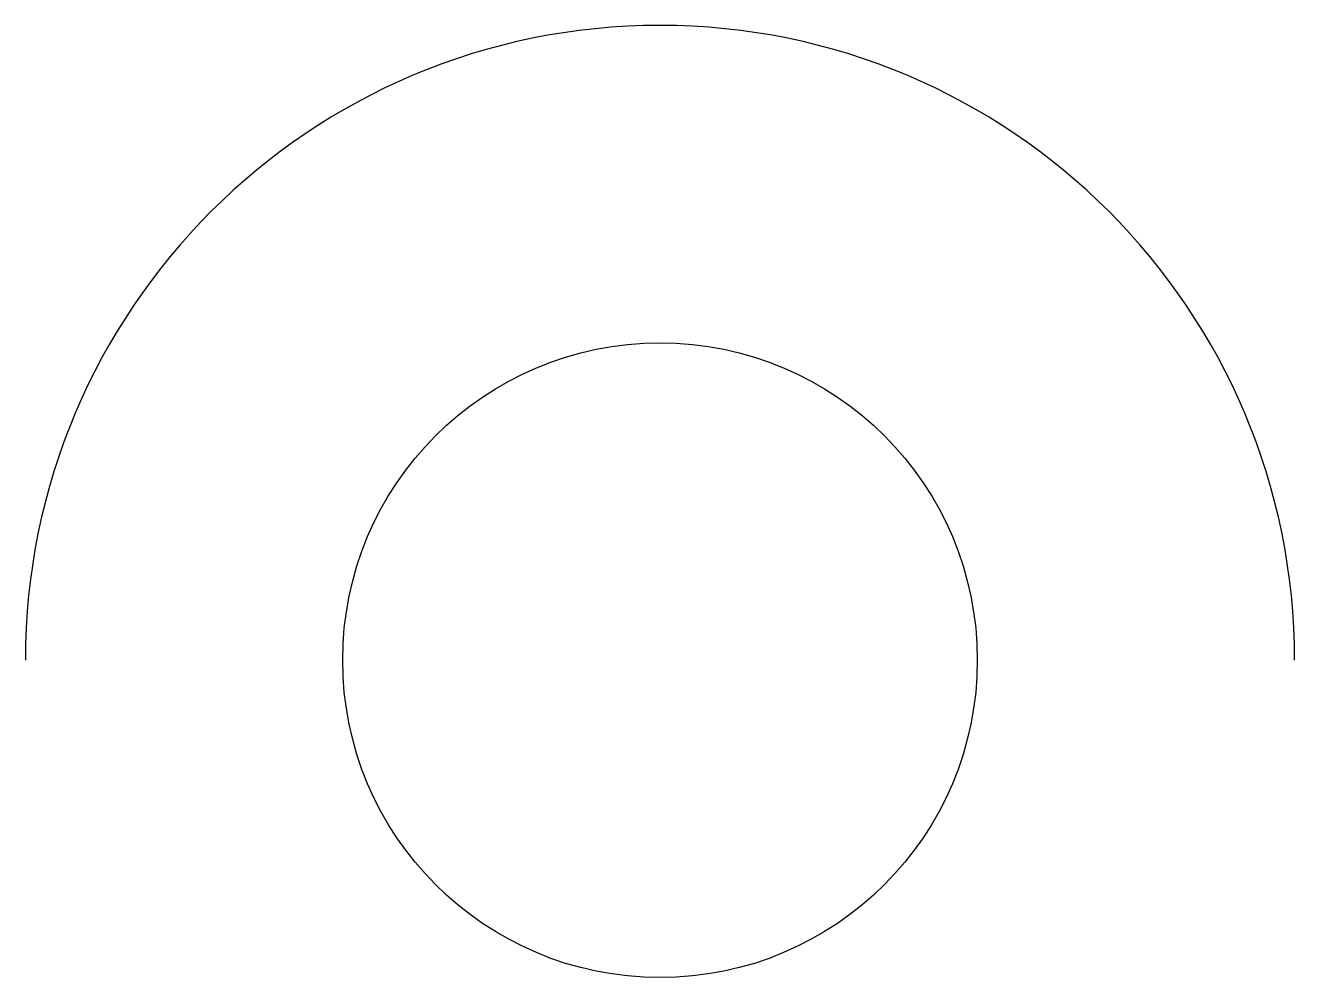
# Model space of a CAD drawing. Extents: x 30 to 70, y 15 to 45.
import ezdxf

# ---------------------------------------------------------------- set-up
doc = ezdxf.new("R2010")
doc.units = 0
doc.layers.add('GEOMETRY', color=3, linetype='CONTINUOUS')

msp = doc.modelspace()

# ---------------------------------------------------------------- linework, layer by layer
at = {"layer": 'GEOMETRY'}
msp.add_circle((50, 25), 10, dxfattribs=at)
msp.add_arc((50, 25), 20, 0, 180, dxfattribs=at)

doc.saveas('drawing.dxf')
